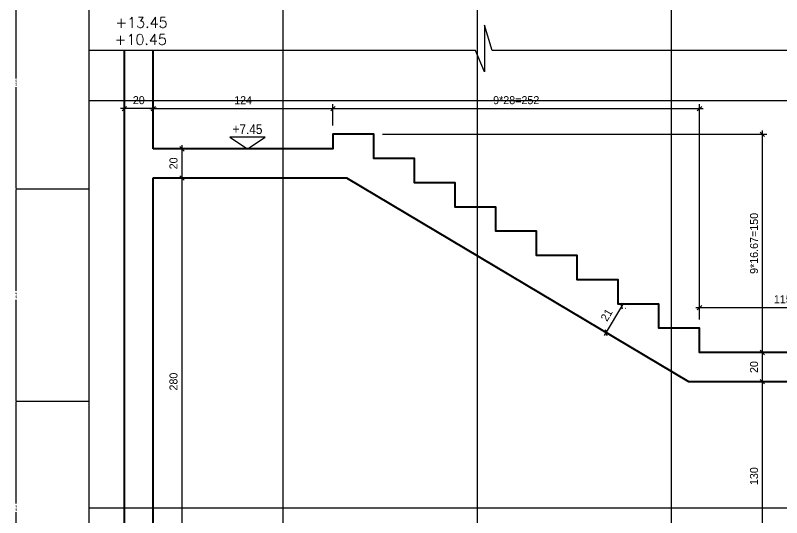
# Model space of a CAD drawing. Header units: inches. Extents: x -5298 to 11252, y 8210 to 22495.
# Drawn here: x 7526 to 8053, y 16549 to 16894 of the extents above; entities that cross this region are included whole.
import ezdxf
from ezdxf.enums import TextEntityAlignment as Align

# ---------------------------------------------------------------- set-up
doc = ezdxf.new("R2010")
doc.units = ezdxf.units.IN
doc.header["$LTSCALE"] = 55
doc.header["$MEASUREMENT"] = 0
doc.layers.get('Defpoints').update_dxf_attribs({"color": 40})
for name, color, linetype in [('BEAM', 3, 'Continuous'), ('break', 1, 'Continuous'), ('dim', 2, 'Continuous'), ('otm', 3, 'Continuous'), ('otm-text', 1, 'Continuous'), ('P-lines', 3, 'Continuous')]:
    doc.layers.add(name, color=color, linetype=linetype)
doc.layers.add('W-Conc', color=3, linetype='Continuous', lineweight=40)
doc.styles.add('danmm', font='danmm.shx', dxfattribs={"width": 0.9})
doc.styles.add('HEBTXT', font='hebtxt-weld.shx')
doc.styles.add('ROMANS', font='romans')
doc.styles.get("Standard").update_dxf_attribs({"font": 'arial.ttf'})
doc.dimstyles.new('25', dxfattribs={"dimtxt": 5.5, "dimasz": 3, "dimexe": 3, "dimexo": 6, "dimgap": 3, "dimtad": 1, "dimdec": 0, "dimrnd": 0.5, "dimtxsty": 'HEBTXT', "dimblk1": 'OBLIQUE', "dimblk2": 'OBLIQUE', "dimsah": 1, "dimcen": 1, "dimdle": 2.5, "dimclre": 9, "dimclrt": 3, "dimazin": 3, "dimtfac": 1, "dimtdec": 0, "dimtix": 1, "dimtmove": 2, "dimatfit": 3, "dimldrblk": 'OBLIQUE'})
doc.dimstyles.get("Standard").update_dxf_attribs({"dimtxt": 2.5, "dimasz": 2.5, "dimexe": 1.25, "dimexo": 0.625, "dimtad": 1, "dimtxsty": 'Standard', "dimcen": 2.5, "dimazin": 3, "dimtfac": 1, "dimtmove": 0, "dimatfit": 3})

# ---------------------------------------------------------------- blocks, each defined once
blk = doc.blocks.new('MF1')
blk.add_lwpolyline([(30, 20), (0, 0), (-30, 20)], close=True)
at = {"style": 'ROMANS'}
blk.add_attdef('0', text='', height=6, dxfattribs=at).set_placement((0, 25), align=Align.CENTER)
blk = doc.blocks.new('_OBLIQUE')
at = {"color": 0, "linetype": 'ByBlock'}
blk.add_line((-0.5, -0.5), (0.5, 0.5), dxfattribs=at)
blk = doc.blocks.new('*D1333')
at = {"layer": 'Defpoints', "color": 0, "linetype": 'Continuous', "ltscale": 5, "transparency": 16777216}
for p in [(7940.18, 16695.47, -0.16), (7929.44, 16677.43, -0.16), (7931.87, 16675.98)]:
    blk.add_point(p, dxfattribs=at)
at = {"layer": 'dim', "color": 0, "linetype": 'Continuous', "lineweight": -2, "ltscale": 5, "transparency": 16777216}
blk.add_line((7943.89, 16696.17), (7930.59, 16673.83), dxfattribs=at)
at = {"layer": 'dim', "color": 9, "linetype": 'Continuous', "lineweight": -2, "ltscale": 5, "transparency": 16777216}
for p, q in [((7945.34, 16692.4), (7945.19, 16692.49)), ((7934.6, 16674.36), (7934.44, 16674.45))]:
    blk.add_line(p, q, dxfattribs=at)
at = {"layer": 'dim', "color": 0, "linetype": 'Continuous', "lineweight": -2, "ltscale": 5, "transparency": 16777216, "xscale": 3, "yscale": 3, "zscale": 3}
for p, rotation in [((7942.61, 16694.03), 59.23224426472751), ((7931.87, 16675.98), 239.2322442647276)]:
    blk.add_blockref('_OBLIQUE', p, dxfattribs=dict(at, rotation=rotation))
at = {"layer": 'dim', "color": 3, "linetype": 'Continuous', "ltscale": 5, "transparency": 16777216, "insert": (7932.3, 16687.95), "char_height": 5.5, "attachment_point": 5, "rotation": 59.2322, "style": 'HEBTXT'}
blk.add_mtext('\\A1;21', dxfattribs=at)
blk = doc.blocks.new('*D1346')
at = {"layer": 'Defpoints', "color": 0, "linetype": 'Continuous', "ltscale": 5, "transparency": 16777216}
for p in [(7644.09, 16802.16, -0.16), (7640.33, 16782.16), (7644.09, 16782.16, -0.16)]:
    blk.add_point(p, dxfattribs=at)
at = {"layer": 'dim', "color": 9, "linetype": 'Continuous', "lineweight": -2, "ltscale": 5, "transparency": 16777216}
for p, q in [((7638.09, 16802.16), (7637.33, 16802.16)), ((7638.09, 16782.16), (7637.33, 16782.16))]:
    blk.add_line(p, q, dxfattribs=at)
at = {"layer": 'dim', "color": 0, "linetype": 'Continuous', "lineweight": -2, "ltscale": 5, "transparency": 16777216}
blk.add_line((7640.33, 16804.66), (7640.33, 16779.66), dxfattribs=at)
at = {"layer": 'dim', "color": 0, "linetype": 'Continuous', "lineweight": -2, "ltscale": 5, "transparency": 16777216, "xscale": 3, "yscale": 3, "zscale": 3}
for p, rotation in [((7640.33, 16802.16), 90), ((7640.33, 16782.16), 270)]:
    blk.add_blockref('_OBLIQUE', p, dxfattribs=dict(at, rotation=rotation))
at = {"layer": 'dim', "color": 3, "linetype": 'Continuous', "ltscale": 5, "transparency": 16777216, "insert": (7634.58, 16792.16), "char_height": 5.5, "attachment_point": 5, "rotation": 90, "style": 'HEBTXT'}
blk.add_mtext('\\A1;20', dxfattribs=at)
blk = doc.blocks.new('*D1347')
at = {"layer": 'Defpoints', "color": 0, "linetype": 'Continuous', "ltscale": 5, "transparency": 16777216}
for p in [(7644.09, 16782.16, -0.16), (7640.33, 16502.16), (7643.03, 16502.16, 0.34)]:
    blk.add_point(p, dxfattribs=at)
at = {"layer": 'dim', "color": 9, "linetype": 'Continuous', "lineweight": -2, "ltscale": 5, "transparency": 16777216}
for p, q in [((7638.09, 16782.16), (7637.33, 16782.16)), ((7637.03, 16502.16), (7637.33, 16502.16))]:
    blk.add_line(p, q, dxfattribs=at)
at = {"layer": 'dim', "color": 0, "linetype": 'Continuous', "lineweight": -2, "ltscale": 5, "transparency": 16777216}
blk.add_line((7640.33, 16784.66), (7640.33, 16499.66), dxfattribs=at)
at = {"layer": 'dim', "color": 0, "linetype": 'Continuous', "lineweight": -2, "ltscale": 5, "transparency": 16777216, "xscale": 3, "yscale": 3, "zscale": 3}
for p, rotation in [((7640.33, 16782.16), 90), ((7640.33, 16502.16), 270)]:
    blk.add_blockref('_OBLIQUE', p, dxfattribs=dict(at, rotation=rotation))
at = {"layer": 'dim', "color": 3, "linetype": 'Continuous', "ltscale": 5, "transparency": 16777216, "insert": (7634.58, 16642.16), "char_height": 5.5, "attachment_point": 5, "rotation": 90, "style": 'HEBTXT'}
blk.add_mtext('\\A1;280', dxfattribs=at)
blk = doc.blocks.new('*D1375')
at = {"layer": 'Defpoints', "color": 0, "linetype": 'Continuous', "ltscale": 5, "transparency": 16777216}
for p in [(8039.46, 16642.16), (8044.58, 16642.16, -0.16), (7772.18, 16512.16, 0.34)]:
    blk.add_point(p, dxfattribs=at)
at = {"layer": 'dim', "color": 0, "linetype": 'Continuous', "lineweight": -2, "ltscale": 5, "transparency": 16777216}
blk.add_line((8039.46, 16509.66), (8039.46, 16644.66), dxfattribs=at)
at = {"layer": 'dim', "color": 9, "linetype": 'Continuous', "lineweight": -2, "ltscale": 5, "transparency": 16777216}
for p, q in [((8038.58, 16642.16), (8036.46, 16642.16)), ((7778.18, 16512.16), (8042.46, 16512.16))]:
    blk.add_line(p, q, dxfattribs=at)
at = {"layer": 'dim', "color": 0, "linetype": 'Continuous', "lineweight": -2, "ltscale": 5, "transparency": 16777216, "xscale": 3, "yscale": 3, "zscale": 3}
for p, rotation in [((8039.46, 16642.16), 90), ((8039.46, 16512.16), 270)]:
    blk.add_blockref('_OBLIQUE', p, dxfattribs=dict(at, rotation=rotation))
at = {"layer": 'dim', "color": 3, "linetype": 'Continuous', "ltscale": 5, "transparency": 16777216, "insert": (8033.71, 16577.16), "char_height": 5.5, "attachment_point": 5, "rotation": 90, "style": 'HEBTXT'}
blk.add_mtext('\\A1;130', dxfattribs=at)
blk = doc.blocks.new('*D1376')
at = {"layer": 'Defpoints', "color": 0, "linetype": 'Continuous', "ltscale": 5, "transparency": 16777216}
for p in [(8039.46, 16662.16), (8043.32, 16662.16, -0.16), (8044.58, 16642.16, -0.16)]:
    blk.add_point(p, dxfattribs=at)
at = {"layer": 'dim', "color": 0, "linetype": 'Continuous', "lineweight": -2, "ltscale": 5, "transparency": 16777216}
blk.add_line((8039.46, 16639.66), (8039.46, 16664.66), dxfattribs=at)
at = {"layer": 'dim', "color": 9, "linetype": 'Continuous', "lineweight": -2, "ltscale": 5, "transparency": 16777216}
for p, q in [((8037.32, 16662.16), (8036.46, 16662.16)), ((8038.58, 16642.16), (8036.46, 16642.16))]:
    blk.add_line(p, q, dxfattribs=at)
at = {"layer": 'dim', "color": 0, "linetype": 'Continuous', "lineweight": -2, "ltscale": 5, "transparency": 16777216, "xscale": 3, "yscale": 3, "zscale": 3}
for p, rotation in [((8039.46, 16662.16), 90), ((8039.46, 16642.16), 270)]:
    blk.add_blockref('_OBLIQUE', p, dxfattribs=dict(at, rotation=rotation))
at = {"layer": 'dim', "color": 3, "linetype": 'Continuous', "ltscale": 5, "transparency": 16777216, "insert": (8033.71, 16652.16), "char_height": 5.5, "attachment_point": 5, "rotation": 90, "style": 'HEBTXT'}
blk.add_mtext('\\A1;20', dxfattribs=at)
blk = doc.blocks.new('*D1377')
at = {"layer": 'Defpoints', "color": 0, "linetype": 'Continuous', "ltscale": 5, "transparency": 16777216}
for p in [(7772.18, 16812.16, -0.16), (8039.46, 16812.16), (8043.32, 16662.16, -0.16)]:
    blk.add_point(p, dxfattribs=at)
at = {"layer": 'dim', "color": 9, "linetype": 'Continuous', "lineweight": -2, "ltscale": 5, "transparency": 16777216}
for p, q in [((7778.18, 16812.16), (8042.46, 16812.16)), ((8037.32, 16662.16), (8036.46, 16662.16))]:
    blk.add_line(p, q, dxfattribs=at)
at = {"layer": 'dim', "color": 0, "linetype": 'Continuous', "lineweight": -2, "ltscale": 5, "transparency": 16777216}
blk.add_line((8039.46, 16659.66), (8039.46, 16814.66), dxfattribs=at)
at = {"layer": 'dim', "color": 0, "linetype": 'Continuous', "lineweight": -2, "ltscale": 5, "transparency": 16777216, "xscale": 3, "yscale": 3, "zscale": 3}
for p, rotation in [((8039.46, 16812.16), 90), ((8039.46, 16662.16), 270)]:
    blk.add_blockref('_OBLIQUE', p, dxfattribs=dict(at, rotation=rotation))
at = {"layer": 'dim', "color": 3, "linetype": 'Continuous', "ltscale": 5, "transparency": 16777216, "insert": (8033.71, 16737.16), "char_height": 5.5, "attachment_point": 5, "rotation": 90, "style": 'HEBTXT'}
blk.add_mtext('\\A1;9*16.67=150', dxfattribs=at)
blk = doc.blocks.new('*D1410')
at = {"layer": 'Defpoints', "color": 0, "linetype": 'Continuous', "ltscale": 5, "transparency": 16777216}
for p in [(7600.68, 16829.83), (7600.68, 16825.36, -0.02), (7620.68, 16825.36, -0.01)]:
    blk.add_point(p, dxfattribs=at)
at = {"layer": 'dim', "color": 0, "linetype": 'Continuous', "lineweight": -2, "ltscale": 5, "transparency": 16777216}
blk.add_line((7623.18, 16829.83), (7598.18, 16829.83), dxfattribs=at)
at = {"layer": 'dim', "color": 9, "linetype": 'Continuous', "lineweight": -2, "ltscale": 5, "transparency": 16777216}
for p, q in [((7600.68, 16831.36), (7600.68, 16832.83)), ((7620.68, 16831.36), (7620.68, 16832.83))]:
    blk.add_line(p, q, dxfattribs=at)
at = {"layer": 'dim', "color": 0, "linetype": 'Continuous', "lineweight": -2, "ltscale": 5, "transparency": 16777216, "xscale": 3, "yscale": 3, "zscale": 3, "rotation": 180}
blk.add_blockref('_OBLIQUE', (7600.68, 16829.83), dxfattribs=at)
at = {"layer": 'dim', "color": 0, "linetype": 'Continuous', "lineweight": -2, "ltscale": 5, "transparency": 16777216, "xscale": 3, "yscale": 3, "zscale": 3}
blk.add_blockref('_OBLIQUE', (7620.68, 16829.83), dxfattribs=at)
at = {"layer": 'dim', "color": 3, "linetype": 'Continuous', "ltscale": 5, "transparency": 16777216, "insert": (7610.68, 16835.58), "char_height": 5.5, "attachment_point": 5, "style": 'HEBTXT'}
blk.add_mtext('\\A1;20', dxfattribs=at)
blk = doc.blocks.new('*D1411')
at = {"layer": 'Defpoints', "color": 0, "linetype": 'Continuous', "ltscale": 5, "transparency": 16777216}
for p in [(7744.18, 16829.83), (7620.68, 16825.36, -0.01), (7744.18, 16812.16, -0.16)]:
    blk.add_point(p, dxfattribs=at)
at = {"layer": 'dim', "color": 0, "linetype": 'Continuous', "lineweight": -2, "ltscale": 5, "transparency": 16777216}
blk.add_line((7618.18, 16829.83), (7746.68, 16829.83), dxfattribs=at)
at = {"layer": 'dim', "color": 9, "linetype": 'Continuous', "lineweight": -2, "ltscale": 5, "transparency": 16777216}
for p, q in [((7620.68, 16831.36), (7620.68, 16832.83)), ((7744.18, 16818.16), (7744.18, 16832.83))]:
    blk.add_line(p, q, dxfattribs=at)
at = {"layer": 'dim', "color": 0, "linetype": 'Continuous', "lineweight": -2, "ltscale": 5, "transparency": 16777216, "xscale": 3, "yscale": 3, "zscale": 3, "rotation": 180}
blk.add_blockref('_OBLIQUE', (7620.68, 16829.83), dxfattribs=at)
at = {"layer": 'dim', "color": 0, "linetype": 'Continuous', "lineweight": -2, "ltscale": 5, "transparency": 16777216, "xscale": 3, "yscale": 3, "zscale": 3}
blk.add_blockref('_OBLIQUE', (7744.18, 16829.83), dxfattribs=at)
at = {"layer": 'dim', "color": 3, "linetype": 'Continuous', "ltscale": 5, "transparency": 16777216, "insert": (7682.43, 16835.58), "char_height": 5.5, "attachment_point": 5, "style": 'HEBTXT'}
blk.add_mtext('\\A1;124', dxfattribs=at)
blk = doc.blocks.new('*D1412')
at = {"layer": 'Defpoints', "color": 0, "linetype": 'Continuous', "ltscale": 5, "transparency": 16777216}
for p in [(7996.18, 16829.83), (7744.18, 16812.16, -0.16), (7996.18, 16678.8, -0.16)]:
    blk.add_point(p, dxfattribs=at)
at = {"layer": 'dim', "color": 0, "linetype": 'Continuous', "lineweight": -2, "ltscale": 5, "transparency": 16777216}
blk.add_line((7741.68, 16829.83), (7998.68, 16829.83), dxfattribs=at)
at = {"layer": 'dim', "color": 9, "linetype": 'Continuous', "lineweight": -2, "ltscale": 5, "transparency": 16777216}
for p, q in [((7744.18, 16818.16), (7744.18, 16832.83)), ((7996.18, 16684.8), (7996.18, 16832.83))]:
    blk.add_line(p, q, dxfattribs=at)
at = {"layer": 'dim', "color": 0, "linetype": 'Continuous', "lineweight": -2, "ltscale": 5, "transparency": 16777216, "xscale": 3, "yscale": 3, "zscale": 3, "rotation": 180}
blk.add_blockref('_OBLIQUE', (7744.18, 16829.83), dxfattribs=at)
at = {"layer": 'dim', "color": 0, "linetype": 'Continuous', "lineweight": -2, "ltscale": 5, "transparency": 16777216, "xscale": 3, "yscale": 3, "zscale": 3}
blk.add_blockref('_OBLIQUE', (7996.18, 16829.83), dxfattribs=at)
at = {"layer": 'dim', "color": 3, "linetype": 'Continuous', "ltscale": 5, "transparency": 16777216, "insert": (7870.18, 16835.58), "char_height": 5.5, "attachment_point": 5, "style": 'HEBTXT'}
blk.add_mtext('\\A1;9*28=252', dxfattribs=at)
blk = doc.blocks.new('*D1413')
at = {"layer": 'Defpoints', "color": 0, "linetype": 'Continuous', "ltscale": 5, "transparency": 16777216}
for p in [(8110.68, 16693.02), (7996.18, 16678.8, -0.16), (8110.68, 16673.1, 0.31)]:
    blk.add_point(p, dxfattribs=at)
at = {"layer": 'dim', "color": 0, "linetype": 'Continuous', "lineweight": -2, "ltscale": 5, "transparency": 16777216}
blk.add_line((7993.68, 16693.02), (8113.18, 16693.02), dxfattribs=at)
at = {"layer": 'dim', "color": 9, "linetype": 'Continuous', "lineweight": -2, "ltscale": 5, "transparency": 16777216}
for p, q in [((7996.18, 16684.8), (7996.18, 16696.02)), ((8110.68, 16679.1), (8110.68, 16696.02))]:
    blk.add_line(p, q, dxfattribs=at)
at = {"layer": 'dim', "color": 0, "linetype": 'Continuous', "lineweight": -2, "ltscale": 5, "transparency": 16777216, "xscale": 3, "yscale": 3, "zscale": 3, "rotation": 180}
blk.add_blockref('_OBLIQUE', (7996.18, 16693.02), dxfattribs=at)
at = {"layer": 'dim', "color": 0, "linetype": 'Continuous', "lineweight": -2, "ltscale": 5, "transparency": 16777216, "xscale": 3, "yscale": 3, "zscale": 3}
blk.add_blockref('_OBLIQUE', (8110.68, 16693.02), dxfattribs=at)
at = {"layer": 'dim', "color": 3, "linetype": 'Continuous', "ltscale": 5, "transparency": 16777216, "insert": (8053.43, 16698.77), "char_height": 5.5, "attachment_point": 5, "style": 'HEBTXT'}
blk.add_mtext('\\A1;115', dxfattribs=at)
blk = doc.blocks.new('_CLOSEDFILLED')
at = {"color": 0, "linetype": 'BYBLOCK'}
blk.add_solid([(-1, 0.2), (0, 0), (-1, -0.2)], dxfattribs=at)
blk = doc.blocks.new('*D127')
at = {"color": 2}
for p, q in [((7576.48, 16628.4), (7526.48, 16628.4)), ((7526.48, 16558.32), (7526.48, 16628.15)), ((7526.48, 16482.5), (7526.48, 16552.32)), ((7576.48, 16482.25), (7526.48, 16482.25))]:
    blk.add_line(p, q, dxfattribs=at)
at = {"layer": 'Defpoints'}
for p in [(7576.48, 16628.4), (7526.48, 16482.25), (7576.48, 16482.25)]:
    blk.add_point(p, dxfattribs=at)
at = {"layer": 'dim', "color": 2, "xscale": 0.25, "yscale": 0.25}
for p, rotation in [((7526.48, 16628.4), 90), ((7526.48, 16482.25), 270)]:
    blk.add_blockref('_CLOSEDFILLED', p, dxfattribs=dict(at, rotation=rotation))
at = {"layer": 'dim', "color": 0, "insert": (7526.48, 16555.32), "char_height": 1, "attachment_point": 5, "rotation": 90}
blk.add_mtext('146,15', dxfattribs=at)
blk = doc.blocks.new('*D128')
at = {"color": 2}
for p, q in [((7576.48, 16774.54), (7526.48, 16774.54)), ((7526.48, 16704.47), (7526.48, 16774.29)), ((7526.48, 16628.65), (7526.48, 16698.47)), ((7576.48, 16628.4), (7526.48, 16628.4))]:
    blk.add_line(p, q, dxfattribs=at)
at = {"layer": 'Defpoints'}
for p in [(7576.48, 16774.54), (7526.48, 16628.4), (7576.48, 16628.4)]:
    blk.add_point(p, dxfattribs=at)
at = {"layer": 'dim', "color": 2, "xscale": 0.25, "yscale": 0.25}
for p, rotation in [((7526.48, 16774.54), 90), ((7526.48, 16628.4), 270)]:
    blk.add_blockref('_CLOSEDFILLED', p, dxfattribs=dict(at, rotation=rotation))
at = {"layer": 'dim', "color": 0, "insert": (7526.48, 16701.47), "char_height": 1, "attachment_point": 5, "rotation": 90}
blk.add_mtext('146,15', dxfattribs=at)
blk = doc.blocks.new('*D129')
at = {"color": 2}
for p, q in [((7576.48, 16920.69), (7526.48, 16920.69)), ((7526.48, 16850.62), (7526.48, 16920.44)), ((7526.48, 16774.79), (7526.48, 16844.62)), ((7576.48, 16774.54), (7526.48, 16774.54))]:
    blk.add_line(p, q, dxfattribs=at)
at = {"layer": 'Defpoints'}
for p in [(7576.48, 16920.69), (7526.48, 16774.54), (7576.48, 16774.54)]:
    blk.add_point(p, dxfattribs=at)
at = {"layer": 'dim', "color": 2, "xscale": 0.25, "yscale": 0.25}
for p, rotation in [((7526.48, 16920.69), 90), ((7526.48, 16774.54), 270)]:
    blk.add_blockref('_CLOSEDFILLED', p, dxfattribs=dict(at, rotation=rotation))
at = {"layer": 'dim', "color": 0, "insert": (7526.48, 16847.62), "char_height": 1, "attachment_point": 5, "rotation": 90}
blk.add_mtext('146,15', dxfattribs=at)

msp = doc.modelspace()

# ---------------------------------------------------------------- linework, layer by layer
at = {"layer": 'BEAM', "color": 5}
for p, q in [((7576.475, 11513.244), (7576.475, 18236.017)), ((7709.969, 11513.244), (7709.969, 18236.017)), ((7843.463, 11513.244), (7843.463, 18236.017)), ((7976.957, 11513.244), (7976.957, 18236.017)), ((7576.475, 16835.44), (10780.328, 16835.44)), ((7576.475, 16555.324), (10780.328, 16555.324))]:
    msp.add_line(p, q, dxfattribs=at)
at = {"layer": 'break', "elevation": -0.163}
msp.add_lwpolyline([(8150.469, 16869.685), (7853.535, 16869.685), (7848.36, 16887.105), (7848.36, 16855.009), (7842.236, 16869.685), (7576.475, 16869.685)], dxfattribs=at)
at = {"layer": 'W-Conc', "ltscale": 5}
for p, q in [((7600.68, 16869.685, -0.473), (7600.68, 15127.16, -0.296)), ((7620.685, 16802.16, -0.461), (7620.685, 16869.685, -0.468)), ((7620.685, 16502.16, -0.429), (7620.685, 16782.16, -0.459))]:
    msp.add_line(p, q, dxfattribs=at)
at = {"layer": 'W-Conc', "ltscale": 5, "elevation": -0.616}
for points in [[(8110.685, 16662.16), (7996.184, 16662.16), (7996.184, 16678.8), (7968.184, 16678.8), (7968.184, 16695.47), (7940.184, 16695.47), (7940.184, 16712.14), (7912.184, 16712.14), (7912.184, 16728.81), (7884.184, 16728.81), (7884.184, 16745.48), (7856.184, 16745.48), (7856.184, 16762.15), (7828.184, 16762.15), (7828.184, 16778.82), (7800.184, 16778.82), (7800.184, 16795.49), (7772.184, 16795.49), (7772.184, 16812.16), (7744.184, 16812.16), (7744.184, 16802.16), (7620.685, 16802.16)], [(7620.685, 16782.16), (7753.522, 16782.16), (7988.675, 16642.16), (8110.685, 16642.16)]]:
    msp.add_lwpolyline(points, dxfattribs=at)

# ---------------------------------------------------------------- block references
at = {"layer": 'P-lines', "color": 3}
ref = msp.add_blockref('MF1', (7685.434, 16802.16, -0.616), dxfattribs=dict(at, xscale=-0.4065600000089035, yscale=0.4065600000089035, zscale=0.4065600000089035))
ref.add_attrib('-3.25', '+7.45', dxfattribs={"layer": 'otm-text', "height": 6.75, "style": 'danmm', "width": 0.9}).set_placement((7685.434, 16812.324, -0.616), align=Align.CENTER)

# ---------------------------------------------------------------- texts
at = {"layer": 'otm', "color": 1, "style": 'ROMANS'}
for s, p in [('+13.45', (7594.68, 16885.398, -0.271)), ('+10.45', (7594.166, 16873.687, -0.271))]:
    msp.add_text(s, height=7.2, dxfattribs=at).set_placement(p)

# ---------------------------------------------------------------- dimensions: what is measured, and where the dimension line sits
at = {"layer": 'dim', "color": 2}
for base, p1, p2, picture, middle in [((7526.475, 16774.545), (7576.475, 16774.545), (7576.475, 16920.692), '*D129', (7526.475, 16847.618)), ((7526.475, 16628.398), (7576.475, 16628.398), (7576.475, 16774.545), '*D128', (7526.475, 16701.471)), ((7526.475, 16482.25), (7576.475, 16482.25), (7576.475, 16628.398), '*D127', (7526.475, 16555.324))]:
    dim = msp.add_linear_dim(base=base, p1=p1, p2=p2, angle=90, dimstyle='Standard', dxfattribs=at)
    dim.commit()
    dim.dimension.update_dxf_attribs({"geometry": picture, "text_midpoint": middle})
at = {"layer": 'dim', "linetype": 'Continuous', "ltscale": 5}
for base, p1, p2, picture, middle in [((7600.68, 16829.831, -0.451), (7620.685, 16825.36, -0.463), (7600.68, 16825.36, -0.469), '*D1410', (7610.683, 16835.581, -0.451)), ((7744.184, 16829.831, -0.451), (7620.685, 16825.36, -0.463), (7744.184, 16812.16, -0.616), '*D1411', (7682.434, 16835.581, -0.451)), ((8110.685, 16693.016, -0.451), (7996.184, 16678.8, -0.616), (8110.685, 16673.105, -0.141), '*D1413', (8053.434, 16698.766, -0.451))]:
    dim = msp.add_linear_dim(base=base, p1=p1, p2=p2, dimstyle='25', dxfattribs=at)
    dim.commit()
    dim.dimension.update_dxf_attribs({"geometry": picture, "text_midpoint": middle})
dim = msp.add_linear_dim(base=(7996.184, 16829.831, -0.451), p1=(7744.184, 16812.16, -0.616), p2=(7996.184, 16678.8, -0.616), text='9*28=<>', dimstyle='25', dxfattribs=at)
dim.commit()
dim.dimension.update_dxf_attribs({"geometry": '*D1412', "text_midpoint": (7870.184, 16835.581, -0.451)})
dim = msp.add_linear_dim(base=(8039.464, 16812.16, -0.451), p1=(8043.321, 16662.16, -0.616), p2=(7772.184, 16812.16, -0.616), angle=90, text='9*16.67=<>', dimstyle='25', dxfattribs=at)
dim.commit()
dim.dimension.update_dxf_attribs({"geometry": '*D1377', "text_midpoint": (8033.714, 16737.16, -0.451)})
for base, p1, p2, picture, middle in [((7640.329, 16782.16, -0.451), (7644.093, 16802.16, -0.616), (7644.093, 16782.16, -0.616), '*D1346', (7634.579, 16792.16, -0.451)), ((7640.329, 16502.16, -0.451), (7644.093, 16782.16, -0.616), (7643.03, 16502.16, -0.107), '*D1347', (7634.579, 16642.16, -0.451)), ((8039.464, 16662.16, -0.451), (8044.576, 16642.16, -0.616), (8043.321, 16662.16, -0.616), '*D1376', (8033.714, 16652.16, -0.451)), ((8039.464, 16642.16, -0.451), (7772.184, 16512.16, -0.107), (8044.576, 16642.16, -0.616), '*D1375', (8033.714, 16577.16, -0.451))]:
    dim = msp.add_linear_dim(base=base, p1=p1, p2=p2, angle=90, dimstyle='25', dxfattribs=at)
    dim.commit()
    dim.dimension.update_dxf_attribs({"geometry": picture, "text_midpoint": middle})
dim = msp.add_aligned_dim(p1=(7940.184, 16695.47, -0.616), p2=(7929.441, 16677.425, -0.616), distance=2.822, dimstyle='25', dxfattribs=at)
dim.commit()
dim.dimension.update_dxf_attribs({"geometry": '*D1333', "text_midpoint": (7932.296, 16687.945, -0.451)})

doc.saveas('drawing.dxf')
